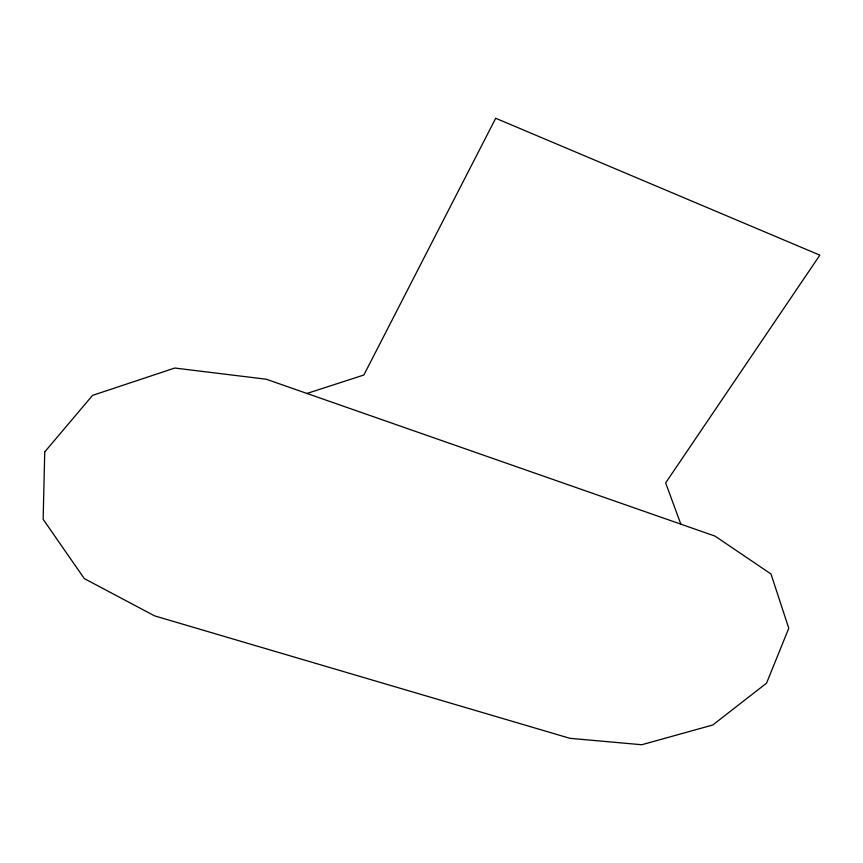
<?xml version="1.0" encoding="UTF-8"?>
<svg xmlns="http://www.w3.org/2000/svg" width="863" height="863" viewBox="0 0 863 863"><rect width="100%" height="100%" fill="white"/><g stroke="black" fill="none" stroke-linecap="round" stroke-linejoin="round"><path stroke-width="1.29" d="M306.958 393.463L363.873 375.006L495.696 118.263L819.85 255.157L665.653 482.902L680.821 524.154M44.747 451.91L43.15 519.31L84.315 578.609L154.606 615.88L569.979 738.329L641.748 744.737L712.784 724.996L766.549 683.151L788.782 628.264L770.983 573.981L714.995 536.096L266.236 379.224L174.768 368.037L92.535 395.394L44.747 451.91"/></g></svg>
